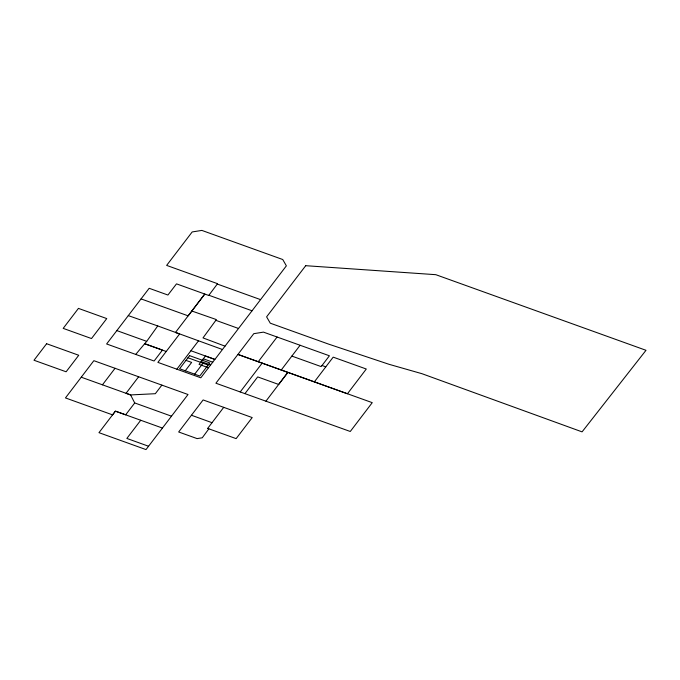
<?xml version="1.0" encoding="UTF-8"?>
<svg xmlns="http://www.w3.org/2000/svg" width="680" height="680" viewBox="0 0 680 680"><rect width="100%" height="100%" fill="white"/><g stroke="black" fill="none" stroke-linecap="round" stroke-linejoin="round"><path stroke-width="1.02" d="M135.711 354.425L144.687 343.723L162.444 350.081L154.105 361.021L106.624 343.969L149.167 288.286L167.926 295.035L176.511 283.857L208.734 295.46L217.549 283.688L166.643 265.396L192.185 231.948L201.858 230.409L282.736 259.514L286.374 265.846L222.462 349.512L157.734 325.941L146.719 341.351L116.832 330.599M191.837 311.015L216.393 319.591L202.997 337.9L225.012 346.162M314.347 381.888L333.192 357.144L366.291 369.019L347.429 393.771L237.924 354.433L372.249 402.653L350.276 431.486L215.9 383.214L253.784 333.676L263.466 332.129L329.409 355.784L321.173 366.605L291.856 356.091M138.635 376.762L126.046 393.295L130.594 394.927L155.32 393.703L161.874 385.118M162.435 428.06L146.005 449.59L98.974 432.667L115.413 411.145L162.435 428.06L188.02 394.51L93.849 360.68L65.459 397.927L112.566 414.868L115.413 411.145L125.647 414.834L134.716 402.968L130.594 394.927L81.269 377.213M240.21 391.944L262.166 363.12M244.927 393.644L257.686 376.907L278.664 384.455L287.895 372.351L265.923 401.183M281.256 369.997L300.093 345.27M102.459 384.812L115.056 368.288M141.075 298.902L188.165 315.851L204.791 294.041L175.44 332.486L179.596 333.982L157.879 362.38L176.843 369.189L198.518 340.816M140.734 420.257L126.845 438.43L148.546 446.241M185.257 370.778L191.641 362.414L185.988 360.383M194.684 374.17L203.048 363.23M222.462 349.512L214.897 359.431L190.952 350.744M207.646 428.392L236.13 438.634L252.212 417.571L203.116 399.942L178.67 431.978L197.106 438.608L202.266 437.784L208.845 428.85L207.663 428.425L223.72 407.346M258.247 361.734L277.091 337.017M146.702 341.326L144.704 343.757L166.243 351.475M128.299 315.613L157.734 325.941M217.285 284.053L260.567 299.625M208.887 295.248L252.05 310.786M215.84 320.322L238.527 328.482M322.014 365.483L325.797 366.843M176.843 369.189L200.812 377.8L214.88 359.397L205.445 356.005L199.053 364.361L208.488 367.761M191.411 415.242L212.041 422.688M134.7 402.934L171.505 416.194M203.32 358.793L212.746 362.185M201.186 361.582L210.621 364.973M187.977 357.774L208.139 365.067M46.614 343.723L34 360.247L66.121 371.79L78.744 355.266L46.614 343.723M78.447 308.389L63.189 328.372L91.502 338.546L106.752 318.58L78.447 308.389M189.601 355.649L179.596 368.738L199.775 376.006L209.788 362.916L189.601 355.649M305.711 265.693L266.602 316.846L270.274 323.187L328.517 344.089L389.019 364.301L421.966 373.702L582.071 431.868L646 350.302L435.82 274.686L305.711 265.693"/></g></svg>
